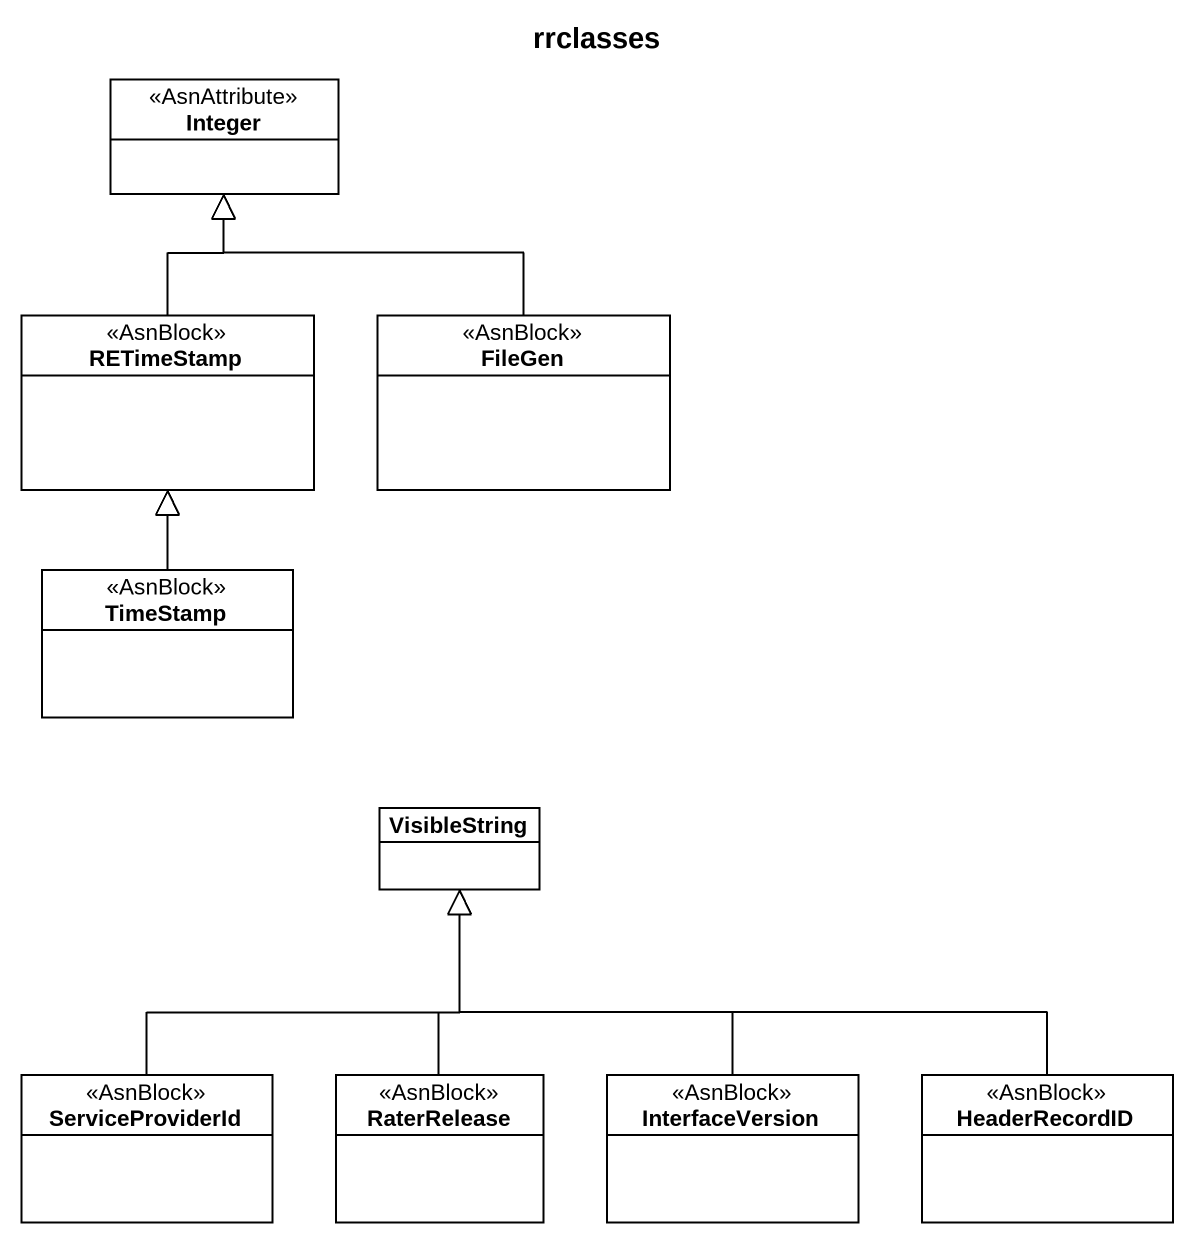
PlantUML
@startuml
title rrclasses
hide circle
hide empty members
class Integer <<AsnAttribute>>
class RETimeStamp <<AsnBlock>>
class FileGen <<AsnBlock>>
class TimeStamp <<AsnBlock>>
class VisibleString
class ServiceProviderId <<AsnBlock>>
class RaterRelease <<AsnBlock>>
class InterfaceVersion <<AsnBlock>>
class HeaderRecordID <<AsnBlock>>
RETimeStamp -up-|> Integer
FileGen -up-|> Integer
TimeStamp -up-|> RETimeStamp
ServiceProviderId -up-|> VisibleString
RaterRelease -up-|> VisibleString
InterfaceVersion -up-|> VisibleString
HeaderRecordID -left-|> VisibleString
@enduml
